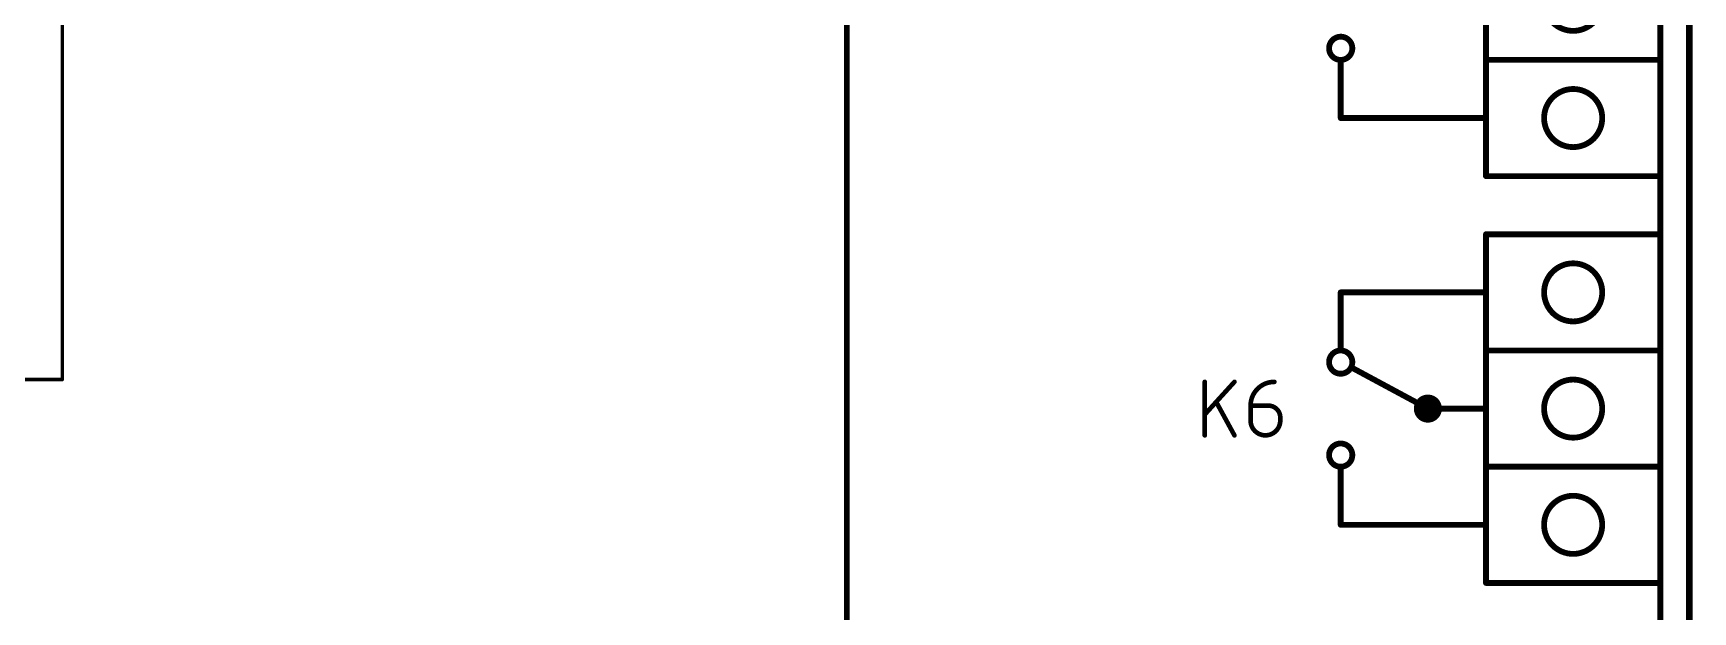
# Model space of a CAD drawing. Extents: x 0 to 389, y 0 to 264.
# Drawn here: x 316.2 to 388.8, y 134.6 to 159.9 of the extents above; entities that cross this region are included whole.
import ezdxf

# ---------------------------------------------------------------- set-up
doc = ezdxf.new("R2010")
doc.units = 0
doc.layers.add('91', color=122, linetype='CONTINUOUS')
doc.layers.add('94', color=12, linetype='CONTINUOUS')

msp = doc.modelspace()

# ---------------------------------------------------------------- linework, layer by layer
at = {"layer": '91', "const_width": 0.1524}
for points in [[(317.5, 166.37), (317.5, 144.78)], [(317.5, 144.78), (228.6, 144.78)]]:
    msp.add_lwpolyline(points, dxfattribs=at)
at = {"layer": '91', "const_width": 0.0762}
for points in [[(317.4619, 144.78, 1), (317.5381, 144.78)], [(317.5, 144.7419, 1), (317.5, 144.8181)]]:
    msp.add_lwpolyline(points, format="xyb", dxfattribs=at)
at = {"layer": '94'}
for points, const_width in [([(388.62, 0), (388.62, 264.16)], 0.3), ([(351.79, 95.25), (351.79, 247.65)], 0.254), ([(387.35, 247.65), (387.35, 130.81)], 0.254), ([(379.73, 163.83), (379.73, 158.75)], 0.254), ([(373.38, 156.21), (373.38, 158.75)], 0.254), ([(379.73, 158.75), (379.73, 153.67)], 0.254), ([(379.73, 158.75), (387.35, 158.75)], 0.254), ([(379.73, 156.21), (373.38, 156.21)], 0.254), ([(379.73, 153.67), (387.35, 153.67)], 0.254), ([(387.35, 151.13), (379.73, 151.13)], 0.254), ([(379.73, 151.13), (379.73, 146.05)], 0.254), ([(379.73, 148.59), (373.38, 148.59)], 0.254), ([(373.38, 148.59), (373.38, 146.05)], 0.254), ([(379.73, 146.05), (379.73, 140.97)], 0.254), ([(379.73, 146.05), (387.35, 146.05)], 0.254), ([(377.19, 143.51), (373.888, 145.288)], 0.254), ([(367.4367, 142.3416), (367.4367, 144.6784)], 0.2032), ([(368.7349, 144.6784), (367.4367, 143.2504)], 0.2032), ([(368.7349, 142.3416), (367.9559, 143.7696)], 0.2032), ([(369.4402, 143.6398), (370.2191, 143.6398)], 0.2032), ([(369.4402, 142.9907), (369.4402, 143.6398)], 0.2032), ([(379.73, 143.51), (377.19, 143.51)], 0.254), ([(370.7384, 143.1205), (370.7384, 142.9907)], 0.2032), ([(373.38, 138.43), (373.38, 140.97)], 0.254), ([(379.73, 140.97), (379.73, 135.89)], 0.254), ([(379.73, 140.97), (387.35, 140.97)], 0.254), ([(379.73, 138.43), (373.38, 138.43)], 0.254), ([(379.73, 135.89), (387.35, 135.89)], 0.254)]:
    msp.add_lwpolyline(points, dxfattribs=dict(at, const_width=const_width))
for points, const_width in [([(383.54, 160.02, 1), (383.54, 162.56, 1), (383.54, 160.02)], 0.254), ([(373.38, 158.75, 1), (373.38, 159.766, 1), (373.38, 158.75)], 0.254), ([(373.4435, 158.75, 1), (373.3165, 158.75)], 0.127), ([(379.7935, 158.75, 1), (379.6665, 158.75)], 0.127), ([(379.73, 158.8135, 1), (379.73, 158.6865)], 0.127), ([(387.35, 158.6865, 1), (387.35, 158.8135)], 0.127), ([(379.6665, 158.75, 1), (379.7935, 158.75)], 0.127), ([(383.54, 154.94, 1), (383.54, 157.48, 1), (383.54, 154.94)], 0.254), ([(373.38, 156.2735, 1), (373.38, 156.1465)], 0.127), ([(373.3165, 156.21, 1), (373.4435, 156.21)], 0.127), ([(379.73, 156.1465, 1), (379.73, 156.2735)], 0.127), ([(379.73, 153.7335, 1), (379.73, 153.6065)], 0.127), ([(387.35, 153.6065, 1), (387.35, 153.7335)], 0.127), ([(379.6665, 153.67, 1), (379.7935, 153.67)], 0.127), ([(379.73, 151.1935, 1), (379.73, 151.0665)], 0.127), ([(379.7935, 151.13, 1), (379.6665, 151.13)], 0.127), ([(387.35, 151.0665, 1), (387.35, 151.1935)], 0.127), ([(383.54, 147.32, 1), (383.54, 149.86, 1), (383.54, 147.32)], 0.254), ([(373.38, 148.6535, 1), (373.38, 148.5265)], 0.127), ([(373.4435, 148.59, 1), (373.3165, 148.59)], 0.127), ([(379.73, 148.5265, 1), (379.73, 148.6535)], 0.127), ([(373.38, 145.034, 1), (373.38, 146.05, 1), (373.38, 145.034)], 0.254), ([(373.3165, 146.05, 1), (373.4435, 146.05)], 0.127), ([(379.7935, 146.05, 1), (379.6665, 146.05)], 0.127), ([(379.73, 146.1135, 1), (379.73, 145.9865)], 0.127), ([(379.6665, 146.05, 1), (379.7935, 146.05)], 0.127), ([(387.35, 145.9865, 1), (387.35, 146.1135)], 0.127), ([(373.9181, 145.3439, 1), (373.8579, 145.2321)], 0.127), ([(367.4875, 144.6784, 1), (367.3859, 144.6784)], 0.1016), ([(368.7725, 144.6442, 1), (368.6973, 144.7126)], 0.1016), ([(370.4788, 144.6784, 0.4142), (369.4402, 143.6398)], 0.2032), ([(370.4788, 144.6276, 1), (370.4788, 144.7292)], 0.1016), ([(383.54, 142.24, 1), (383.54, 144.78, 1), (383.54, 142.24)], 0.254), ([(368.0005, 143.794, 1), (367.9113, 143.7453)], 0.1016), ([(369.4402, 143.6906, 1), (369.4402, 143.589)], 0.1016), ([(369.491, 143.6398, 1), (369.3894, 143.6398)], 0.1016), ([(369.3894, 143.6398, 1), (369.491, 143.6398)], 0.1016), ([(370.7384, 143.1205, 0.4142), (370.2191, 143.6398)], 0.2032), ([(370.2191, 143.6906, 1), (370.2191, 143.589)], 0.1016), ([(370.2191, 143.589, 1), (370.2191, 143.6906)], 0.1016), ([(377.19, 143.1508, 1), (377.19, 143.8692, 1), (377.19, 143.1508)], 0.508), ([(377.19, 143.5735, 1), (377.19, 143.4465)], 0.127), ([(377.1599, 143.4541, 1), (377.2201, 143.5659)], 0.127), ([(379.73, 143.4465, 1), (379.73, 143.5735)], 0.127), ([(367.3991, 143.2845, 1), (367.4742, 143.2162)], 0.1016), ([(369.4402, 142.9907, 1), (370.7384, 142.9907)], 0.2032), ([(369.491, 142.9907, 1), (369.3894, 142.9907)], 0.1016), ([(369.3894, 142.9907, 1), (369.491, 142.9907)], 0.1016), ([(370.7892, 143.1205, 1), (370.6876, 143.1205)], 0.1016), ([(370.6876, 143.1205, 1), (370.7892, 143.1205)], 0.1016), ([(370.7892, 142.9907, 1), (370.6876, 142.9907)], 0.1016), ([(370.6876, 142.9907, 1), (370.7892, 142.9907)], 0.1016), ([(367.3859, 142.3416, 1), (367.4875, 142.3416)], 0.1016), ([(368.6903, 142.3173, 1), (368.7795, 142.3659)], 0.1016), ([(373.38, 140.97, 1), (373.38, 141.986, 1), (373.38, 140.97)], 0.254), ([(373.4435, 140.97, 1), (373.3165, 140.97)], 0.127), ([(379.7935, 140.97, 1), (379.6665, 140.97)], 0.127), ([(379.73, 141.0335, 1), (379.73, 140.9065)], 0.127), ([(379.6665, 140.97, 1), (379.7935, 140.97)], 0.127), ([(387.35, 140.9065, 1), (387.35, 141.0335)], 0.127), ([(383.54, 137.16, 1), (383.54, 139.7, 1), (383.54, 137.16)], 0.254), ([(373.38, 138.4935, 1), (373.38, 138.3665)], 0.127), ([(379.73, 138.3665, 1), (379.73, 138.4935)], 0.127), ([(373.3165, 138.43, 1), (373.4435, 138.43)], 0.127), ([(379.73, 135.9535, 1), (379.73, 135.8265)], 0.127), ([(379.6665, 135.89, 1), (379.7935, 135.89)], 0.127), ([(387.35, 135.8265, 1), (387.35, 135.9535)], 0.127)]:
    msp.add_lwpolyline(points, format="xyb", dxfattribs=dict(at, const_width=const_width))

doc.saveas('drawing.dxf')
